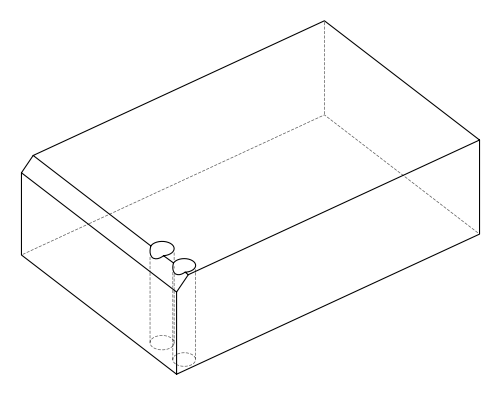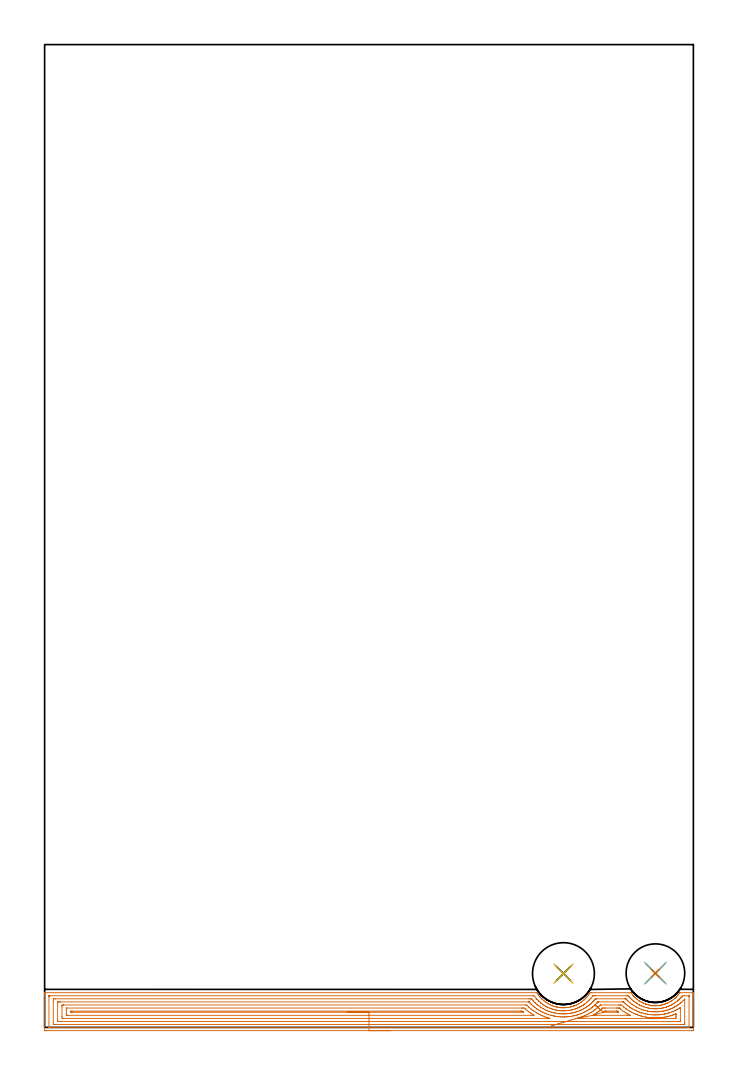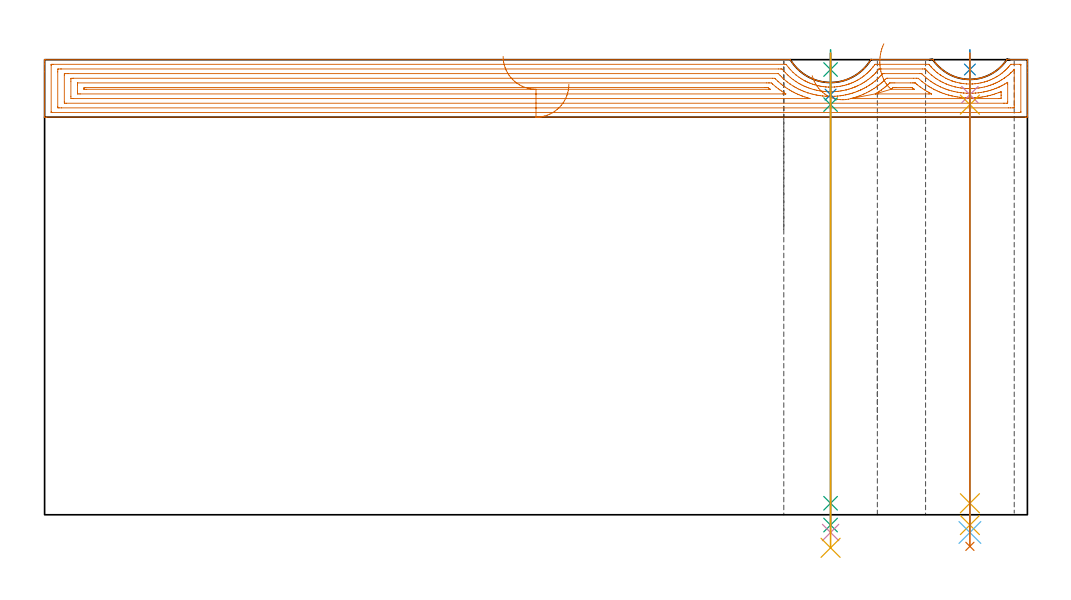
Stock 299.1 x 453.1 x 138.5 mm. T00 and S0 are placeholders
(PLAN: 11 operations, 9 tool changes, 20.3 min)
(1 AREA_MILL | FG_CHAMFER_SURFACE | UGT0205_001 | 16.44 min | 45805 mm3)
(2 SPOT_DRILL | STEP1HOLE | NXT0321_9005460120000 | 0.05 min | 182 mm3)
(3 SPOT_DRILL_1 | STEP1HOLE_1 | NXT0321_9005460120000 | 0.05 min | 177 mm3)
(4 DRILL_BLIND_HOLE_INTO_CENTER | STEP1HOLE | UGT0301_191 | 0.05 min | 285 mm3)
(5 GUN_DRILL_THROUGH_HOLE | STEP1HOLE | UGT0307_003 | 0.63 min | 4911 mm3)
(6 SPADE_DRILL_TO_ENLARGE_THROUGH_HOLE | STEP1HOLE | UGT0306_008 | 0.59 min | 27862 mm3)
(7 DRILL_TO_ENLARGE_THROUGH_HOLE | STEP1HOLE | UGT0301_389 | 0.6 min | 45742 mm3)
(8 DRILL_BLIND_HOLE_INTO_CENTER_1 | STEP1HOLE_1 | UGT0301_191 | 0.05 min | 284 mm3)
(9 GUN_DRILL_THROUGH_HOLE_1 | STEP1HOLE_1 | UGT0307_003 | 0.64 min | 4920 mm3)
(10 SPADE_DRILL_TO_ENLARGE_THROUGH_HOLE_1 | STEP1HOLE_1 | UGT0306_008 | 0.59 min | 27860 mm3)
(11 DRILL_TO_ENLARGE_THROUGH_HOLE_1 | STEP1HOLE_1 | UGT0301_392 | 0.6 min | 54693 mm3)
(TOOL UGT0205_001 | Chamfer Mill 20 x 3 x 45 deg. | D20 FL50 Z2)
(TOOL NXT0321_9005460120000 | NC Spot Drill, 142deg, 12mm, Carbide, Uncoated | D12 PA142 FL30 Z2)
(TOOL UGT0301_191 | Twist Drill 7.1 mm | D7.1 PA118 FL66 Z2)
(TOOL UGT0307_003 | Gun Drill 7 mm | D7 PA130 FL24 Z1)
(TOOL UGT0306_008 | Spade Drill 17.5mm | D17.5 PA132 FL10 Z2)
(TOOL UGT0301_389 | Twist Drill 27 mm | D27 PA118 FL165 Z2)
(TOOL UGT0301_392 | Twist Drill 28.5 mm | D28.5 PA118 FL165 Z2)
(OP 1 AREA_MILL)
G17 G21 G94 G90
T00 M6
G54
G17 G0 G90 X159.55 Y-1.5 S1061 M3
G43 Z148.5 H0
Z131.
G94 G1 X159.512 Z130.129 F250.
X159.398 Z129.264
X159.209 Z128.412
X158.947 Z127.58
X158.613 Z126.774
X158.21 Z126.
X157.742 Z125.264
X157.21 Z124.572
X156.621 Z123.929
X155.978 Z123.34
X155.286 Z122.809
X154.55 Z122.34
X153.776 Z121.937
X152.97 Z121.603
X152.138 Z121.341
X151.286 Z121.152
X150.422 Z121.038
X149.55 Z121.
X0.633
X0.148 Y-1.495 Z121.003
X0.01 Y-1.492 Z121.006
X0. Y-1.35 Z121.147
Y12.337 Z134.833
Y14.715 Z137.21
Y15.444 Z137.943
Y15.663 Z138.162
X0.003 Y15.834 Z138.326
X0.01 Y15.997 Z138.489
X0.186 Y16. Z138.5
X226.915
X226.955 Y15.994 Z138.492
X226.993 Y15.95 Z138.448
X227.512 Y15.169 Z137.667
X227.623 Y15.003 Z137.499
X227.761 Y14.806 Z137.304
X228.108 Y14.371 Z136.869
X228.185 Y14.276 Z136.772
X228.29 Y14.142 Z136.641
X228.317 Y14.108 Z136.608
X228.406 Y14.003 Z136.503
X228.483 Y13.913 Z136.411
X228.552 Y13.837 Z136.333
X228.655 Y13.72 Z136.218
X229.14 Y13.215 Z135.714
X229.301 Y13.061 Z135.559
X229.408 Y12.959 Z135.454
X229.516 Y12.853 Z135.352
X229.549 Y12.821 Z135.321
X230.12 Y12.322 Z134.822
X230.28 Y12.191 Z134.69
X230.443 Y12.063 Z134.561
X230.879 Y11.742 Z134.238
X231.321 Y11.43 Z133.928
X231.701 Y11.202 Z133.699
X231.835 Y11.123 Z133.618
X232.153 Y10.931 Z133.428
X232.231 Y10.884 Z133.381
X232.87 Y10.536 Z133.036
X232.996 Y10.474 Z132.972
X233.124 Y10.415 Z132.912
X234.018 Y10.033 Z132.532
X234.134 Y9.99 Z132.489
X234.464 Y9.866 Z132.363
X234.912 Y9.715 Z132.213
X235.071 Y9.665 Z132.163
X235.139 Y9.644 Z132.142
X235.472 Y9.55 Z132.05
X235.753 Y9.481 Z131.98
X235.806 Y9.468 Z131.966
X236.307 Y9.365 Z131.861
X236.637 Y9.295 Z131.793
X236.7 Y9.282 Z131.78
X237.594 Y9.15 Z131.645
X237.648 Y9.145 Z131.639
X238.04 Y9.104 Z131.599
X238.256 Y9.093 Z131.584
X238.434 Y9.081 Z131.576
X238.487 Y9.079 Z131.572
X238.543 Y9.078 Z131.569
X238.832 Y9.073 Z131.563
X238.909 Y9.072 Z131.559
X239.195 Y9.067 Z131.554
X239.381 Y9.063 Z131.556
X239.427 Y9.065 Z131.557
X239.606 Y9.072 Z131.567
X240.275 Y9.1 Z131.595
X240.461 Y9.116 Z131.61
X240.722 Y9.138 Z131.633
X241.169 Y9.198 Z131.692
X242.063 Y9.351 Z131.848
X242.511 Y9.446 Z131.944
X242.809 Y9.522 Z132.019
X242.957 Y9.559 Z132.056
X243.26 Y9.644 Z132.142
X243.325 Y9.665 Z132.164
X243.462 Y9.711 Z132.206
X243.733 Y9.798 Z132.297
X243.851 Y9.837 Z132.335
X243.909 Y9.858 Z132.356
X244.299 Y10. Z132.499
X244.46 Y10.065 Z132.565
X244.744 Y10.182 Z132.679
X245.06 Y10.324 Z132.823
X245.251 Y10.412 Z132.908
X245.53 Y10.537 Z133.035
X245.638 Y10.591 Z133.091
X245.667 Y10.607 Z133.106
X246.087 Y10.834 Z133.332
X246.532 Y11.09 Z133.586
X246.592 Y11.128 Z133.624
X247.075 Y11.431 Z133.927
X247.426 Y11.67 Z134.168
X247.795 Y11.944 Z134.444
X247.857 Y11.99 Z134.49
X248.281 Y12.323 Z134.821
X248.381 Y12.409 Z134.907
X248.505 Y12.52 Z135.015
X248.661 Y12.657 Z135.155
X248.771 Y12.754 Z135.252
X249.275 Y13.226 Z135.724
X249.436 Y13.398 Z135.892
X249.576 Y13.545 Z136.042
X249.682 Y13.658 Z136.155
X250.107 Y14.134 Z136.633
X250.775 Y15.002 Z137.499
X251.001 Y15.317 Z137.815
X251.395 Y15.931 Z138.43
X251.437 Y15.993 Z138.493
X251.959 Y16. Z138.5
X270.331
X270.369 Y15.994 Z138.491
X270.393 Y15.972 Z138.469
X270.472 Y15.86 Z138.36
X270.556 Y15.74 Z138.238
X270.666 Y15.587 Z138.086
X271.118 Y15.001 Z137.501
X271.26 Y14.829 Z137.328
X271.335 Y14.738 Z137.237
X271.386 Y14.679 Z137.179
X271.56 Y14.479 Z136.978
X271.635 Y14.399 Z136.897
X271.751 Y14.276 Z136.772
X271.907 Y14.109 Z136.607
X272.029 Y13.986 Z136.485
X272.177 Y13.839 Z136.338
X272.454 Y13.576 Z136.075
X272.862 Y13.217 Z135.712
X272.977 Y13.121 Z135.617
X273.102 Y13.016 Z135.514
X273.347 Y12.821 Z135.321
X274.037 Y12.323 Z134.821
X274.241 Y12.186 Z134.683
X274.319 Y12.138 Z134.636
X274.413 Y12.08 Z134.576
X274.686 Y11.912 Z134.411
X275.135 Y11.653 Z134.152
X275.56 Y11.43 Z133.928
X275.66 Y11.383 Z133.88
X275.894 Y11.272 Z133.771
X276.029 Y11.209 Z133.707
X276.474 Y11.019 Z133.515
X276.555 Y10.988 Z133.483
X276.75 Y10.909 Z133.409
X276.82 Y10.882 Z133.381
X276.923 Y10.843 Z133.34
X277.002 Y10.817 Z133.311
X277.284 Y10.717 Z133.215
X277.368 Y10.688 Z133.186
X277.842 Y10.537 Z133.035
X278.275 Y10.422 Z132.921
X278.71 Y10.32 Z132.817
X279.157 Y10.23 Z132.726
X279.604 Y10.156 Z132.65
X279.685 Y10.145 Z132.639
X280.051 Y10.095 Z132.591
X280.407 Y10.059 Z132.557
X280.498 Y10.051 Z132.548
X280.965 Y10.023 Z132.516
X281.392 Y10.008 Z132.504
X281.444
X281.446 Z132.505
X281.474 Y10.01 Z132.501
X281.798 Z132.499
X281.839 Z132.501
X282.005 Y10.015 Z132.51
X282.286 Y10.026 Z132.518
X282.368 Y10.032 Z132.523
X282.733 Y10.054 Z132.55
X283.18 Y10.097 Z132.597
X283.204 Y10.101 Z132.6
X283.627 Y10.158 Z132.657
X284.074 Y10.234 Z132.733
X284.521 Y10.327 Z132.825
X284.791 Y10.391 Z132.889
X284.967 Y10.434 Z132.93
X285.051 Y10.457 Z132.952
X285.148 Y10.481 Z132.98
X285.356 Y10.537 Z133.035
X285.377 Y10.543 Z133.042
X285.499 Y10.584 Z133.078
X285.722 Y10.653 Z133.151
X285.861 Y10.698 Z133.195
X285.946 Y10.728 Z133.225
X286.31 Y10.855 Z133.354
X286.393 Y10.888 Z133.386
X286.755 Y11.028 Z133.528
X287.201 Y11.224 Z133.721
X287.287 Y11.265 Z133.761
X287.615 Y11.416 Z133.916
X287.649 Y11.432 Z133.932
X288.281 Y11.788 Z134.284
X288.423 Y11.867 Z134.365
X288.543 Y11.934 Z134.431
X288.629 Y11.988 Z134.485
X288.923 Y12.173 Z134.67
X289.076 Y12.27 Z134.765
X289.162 Y12.324 Z134.82
X289.437 Y12.512 Z135.011
X289.887 Y12.853 Z135.352
X290.341 Y13.216 Z135.714
X290.54 Y13.398 Z135.894
X290.687 Y13.53 Z136.028
X290.787 Y13.621 Z136.119
X290.865 Y13.695 Z136.192
X291.012 Y13.837 Z136.332
X291.172 Y13.988 Z136.485
X291.224 Y14.037 Z136.535
X291.295 Y14.109 Z136.607
X291.312 Y14.128 Z136.626
X291.446 Y14.276 Z136.772
X291.697 Y14.551 Z137.048
X292.086 Y15.001 Z137.501
X292.118 Y15.041 Z137.541
X292.751 Y15.895 Z138.393
X292.831 Y15.994 Z138.492
X293.101 Y16. Z138.5
X298.915
X299.09 Y15.997 Z138.489
X299.097 Y15.834 Z138.326
X299.1 Y15.663 Z138.162
Y15.444 Z137.943
Y14.715 Z137.21
Y13.473 Z135.97
Y12.08 Z134.576
Y-0.836 Z121.661
X299.097 Y-1.093 Z121.404
X299.09 Y-1.492 Z121.005
X298.878 Y-1.496 Z121.002
X298.467 Y-1.5 Z121.
X149.55
Y-0.086 Z122.414
X2.422 Y-0.085 Z122.415
X2.288 Y-0.084 Z122.416
X2.056 Y-0.079 Z122.421
X2.009 Y-0.076 Z122.424
X2.005 Y-0.043 Z122.457
X2.003 Y-0.007 Z122.493
X2. Y0.198 Z122.698
Y14.25 Z136.75
X2.002 Y14.389 Z136.889
X2.006 Y14.499 Z136.999
X2.01 Y14.57 Z137.07
X2.022 Y14.579 Z137.079
X2.041 Y14.58 Z137.08
X2.422 Y14.585 Z137.085
X2.553 Y14.586 Z137.086
X225.127 Y14.585 Z137.085
X225.26 Y14.584 Z137.084
X225.634 Y14.579 Z137.079
X226.544 Y13.467 Z135.967
X226.915 Y13.022 Z135.522
X226.975 Y12.959 Z135.459
X227.81 Y12.106 Z134.606
X227.823 Y12.093 Z134.593
X227.837 Y12.08 Z134.58
X228.704 Y11.319 Z133.819
X228.746 Y11.285 Z133.785
X228.854 Y11.202 Z133.702
X229.599 Y10.656 Z133.156
X230.086 Y10.324 Z132.824
X230.493 Y10.077 Z132.577
X231.13 Y9.698 Z132.198
X231.387 Y9.558 Z132.058
X231.432 Y9.534 Z132.034
X231.603 Y9.446 Z131.946
X232.057 Y9.226 Z131.726
X232.282 Y9.126 Z131.626
X232.86 Y8.878 Z131.378
X233.176 Y8.755 Z131.255
X233.676 Y8.567 Z131.067
X234.071 Y8.436 Z130.936
X234.268 Y8.374 Z130.874
X234.965 Y8.184 Z130.684
X235.475 Y8.067 Z130.567
X235.859 Y7.987 Z130.487
X236.195 Y7.92 Z130.42
X236.586 Y7.854 Z130.354
X236.677 Y7.84 Z130.34
X236.754 Y7.829 Z130.329
X237.163 Y7.774 Z130.274
X237.621 Y7.716 Z130.216
X237.648 Y7.713 Z130.213
X237.924 Y7.689 Z130.189
X238.543 Y7.66 Z130.16
X238.573 Y7.659 Z130.159
X239.437 Y7.649 Z130.149
X239.478
X240.331 Y7.683 Z130.183
X240.454 Y7.689 Z130.189
X241.155 Y7.758 Z130.258
X241.226 Y7.767 Z130.267
X241.93 Y7.876 Z130.376
X242.12 Y7.908 Z130.408
X242.685 Y8.012 Z130.512
X243.015 Y8.083 Z130.583
X243.411 Y8.178 Z130.678
X243.909 Y8.311 Z130.811
X244.11 Y8.371 Z130.871
X244.732 Y8.567 Z131.067
X244.793 Y8.589 Z131.089
X244.803 Y8.593 Z131.093
X245.426 Y8.834 Z131.334
X245.698 Y8.945 Z131.445
X246.051 Y9.099 Z131.599
X246.592 Y9.34 Z131.84
X246.664 Y9.375 Z131.875
X246.805 Y9.446 Z131.946
X247.244 Y9.684 Z132.184
X247.487 Y9.82 Z132.32
X247.808 Y10.008 Z132.508
X248.327 Y10.324 Z132.824
X248.368 Y10.35 Z132.85
X248.381 Y10.358 Z132.858
X248.882 Y10.71 Z133.21
X249.275 Y10.996 Z133.496
X249.393 Y11.086 Z133.586
X249.54 Y11.202 Z133.702
X249.883 Y11.483 Z133.983
X250.17 Y11.729 Z134.229
X250.356 Y11.897 Z134.397
X250.554 Y12.08 Z134.58
X250.812 Y12.328 Z134.828
X251.064 Y12.578 Z135.078
X251.251 Y12.776 Z135.276
X251.417 Y12.959 Z135.459
X251.668 Y13.244 Z135.744
X251.959 Y13.585 Z136.085
X252.071 Y13.727 Z136.227
X252.156 Y13.837 Z136.337
X252.574 Y14.384 Z136.884
X252.683 Y14.524 Z137.024
X252.719 Y14.569 Z137.069
X252.76 Y14.579 Z137.079
X252.853 Y14.582 Z137.082
X252.986 Y14.584 Z137.084
X253.747 Y14.586 Z137.086
X253.879
X268.19 Y14.585 Z137.085
X268.952 Y14.58 Z137.08
X269.091 Y14.579 Z137.079
X269.264 Y14.437 Z136.937
X269.406 Y14.27 Z136.77
X269.773 Y13.837 Z136.337
X269.847 Y13.753 Z136.253
X270.239 Y13.34 Z135.84
X270.618 Y12.959 Z135.459
X270.741 Y12.84 Z135.34
X271.148 Y12.477 Z134.977
X271.603 Y12.08 Z134.58
X271.635 Y12.054 Z134.554
X271.777 Y11.941 Z134.441
X272.53 Y11.391 Z133.891
X272.601 Y11.342 Z133.842
X272.814 Y11.202 Z133.702
X273.424 Y10.823 Z133.323
X274.311 Y10.324 Z132.824
X274.328 Y10.315 Z132.815
X274.919 Y10.04 Z132.54
X275.213 Y9.912 Z132.412
X275.936 Y9.614 Z132.114
X276.107 Y9.55 Z132.05
X276.152 Y9.534 Z132.034
X276.411 Y9.446 Z131.946
X277.002 Y9.26 Z131.76
X277.268 Y9.184 Z131.684
X277.896 Y9.027 Z131.527
X278.444 Y8.908 Z131.408
X278.791 Y8.841 Z131.341
X278.919 Y8.819 Z131.319
X279.609 Y8.716 Z131.216
X279.685 Y8.707 Z131.207
X280.515 Y8.63 Z131.13
X280.579 Y8.627 Z131.127
X281.448 Y8.593 Z131.093
X281.474 Y8.592 Z131.092
X281.908 Y8.599 Z131.099
X282.326 Y8.609 Z131.109
X282.368 Y8.611 Z131.111
X283.157 Y8.671 Z131.171
X283.263 Y8.682 Z131.182
X283.952 Y8.769 Z131.269
X284.157 Y8.8 Z131.3
X284.713 Y8.9 Z131.4
X285.051 Y8.969 Z131.469
X285.443 Y9.061 Z131.561
X285.946 Y9.189 Z131.689
X286.15 Y9.245 Z131.745
X286.794 Y9.446 Z131.946
X286.833 Y9.459 Z131.959
X286.84 Y9.462 Z131.962
X287.474 Y9.702 Z132.202
X287.735 Y9.803 Z132.303
X288.102 Y9.963 Z132.463
X288.629 Y10.198 Z132.698
X288.715 Y10.239 Z132.739
X288.881 Y10.324 Z132.824
X289.292 Y10.551 Z133.051
X289.523 Y10.681 Z133.181
X289.856 Y10.875 Z133.375
X290.418 Y11.219 Z133.719
X290.928 Y11.579 Z134.079
X291.312 Y11.863 Z134.363
X291.436 Y11.959 Z134.459
X291.586 Y12.08 Z134.58
X291.922 Y12.36 Z134.86
X292.207 Y12.611 Z135.111
X292.389 Y12.779 Z135.279
X292.579 Y12.959 Z135.459
X292.84 Y13.215 Z135.715
X293.101 Y13.484 Z135.984
X293.271 Y13.67 Z136.17
X293.418 Y13.837 Z136.337
X293.68 Y14.146 Z136.646
X293.995 Y14.524 Z137.024
X294.038 Y14.57 Z137.07
X294.064 Y14.579 Z137.079
X294.132 Y14.581 Z137.081
X294.89 Y14.585 Z137.085
X295.022 Y14.586 Z137.086
X296.812 Y14.584 Z137.084
X297.043 Y14.579 Z137.079
X297.091 Y14.576 Z137.076
X297.095 Y14.543 Z137.043
X297.097 Y14.507 Z137.007
X297.1 Y14.302 Z136.802
Y0.25 Z122.75
X297.098 Y0.111 Z122.611
X297.094 Y0.001 Z122.501
X297.09 Y-0.068 Z122.432
X297.058 Y-0.079 Z122.421
X296.679 Y-0.084 Z122.416
X296.546 Y-0.085 Z122.415
X149.55 Y-0.086 Z122.414
Y1.329 Z123.829
X5.105
X4.424 Y1.332 Z123.832
X4.21 Y1.336 Z123.836
X4.01 Y1.342 Z123.842
X4.005 Y1.541 Z124.041
X4.001 Y1.747 Z124.247
X4. Y12.286 Z134.786
X4.005 Y12.959 Z135.459
X4.007 Y13.158 Z135.658
X4.21 Y13.164 Z135.664
X4.889 Y13.17 Z135.67
X5.105 Y13.171 Z135.671
X223.338
X224.017 Y13.17 Z135.67
X224.232 Y13.168 Z135.668
X224.443 Y13.165 Z135.665
X224.63 Y12.959 Z135.459
X225.127 Y12.388 Z134.888
X225.409 Y12.08 Z134.58
X226.021 Y11.455 Z133.955
X226.281 Y11.202 Z133.702
X226.915 Y10.642 Z133.142
X227.288 Y10.324 Z132.824
X227.81 Y9.932 Z132.432
X228.49 Y9.446 Z131.946
X228.704 Y9.301 Z131.801
X229.111 Y9.046 Z131.546
X229.599 Y8.762 Z131.262
X229.941 Y8.567 Z131.067
X230.493 Y8.273 Z130.773
X231.089 Y7.983 Z130.483
X231.387 Y7.853 Z130.353
X231.777 Y7.689 Z130.189
X232.282 Y7.49 Z129.99
X232.612 Y7.365 Z129.865
X233.176 Y7.173 Z129.673
X233.934 Y6.946 Z129.446
X234.071 Y6.908 Z129.408
X234.448 Y6.811 Z129.311
X234.965 Y6.697 Z129.197
X235.113 Y6.665 Z129.165
X235.859 Y6.525 Z129.025
X236.208 Y6.469 Z128.969
X236.754 Y6.389 Z128.889
X237.24 Y6.333 Z128.833
X237.648 Y6.295 Z128.795
X238.205 Y6.265 Z128.765
X238.543 Y6.251 Z128.751
X239.123 Y6.241 Z128.741
X239.437 Y6.239 Z128.739
X240. Y6.258 Z128.758
X240.331 Y6.274 Z128.774
X240.845 Y6.306 Z128.806
X241.226 Y6.342 Z128.842
X241.655 Y6.39 Z128.89
X242.12 Y6.459 Z128.959
X242.429 Y6.508 Z129.008
X243.015 Y6.61 Z129.11
X243.186 Y6.643 Z129.143
X243.909 Y6.797 Z129.297
X243.92 Y6.8 Z129.3
X243.966 Y6.811 Z129.311
X244.621 Y6.99 Z129.49
X244.803 Y7.043 Z129.543
X245.3 Y7.202 Z129.702
X245.698 Y7.335 Z129.835
X245.96 Y7.432 Z129.932
X246.592 Y7.67 Z130.17
X246.606 Y7.675 Z130.175
X246.64 Y7.689 Z130.189
X247.223 Y7.948 Z130.448
X247.487 Y8.068 Z130.568
X247.729 Y8.182 Z130.682
X248.259 Y8.448 Z130.948
X248.48 Y8.567 Z131.067
X248.979 Y8.858 Z131.358
X249.275 Y9.035 Z131.535
X249.531 Y9.195 Z131.695
X249.919 Y9.446 Z131.946
X250.068 Y9.546 Z132.046
X250.17 Y9.617 Z132.117
X250.58 Y9.921 Z132.421
X251.064 Y10.282 Z132.782
X251.088 Y10.301 Z132.801
X251.116 Y10.324 Z132.824
X251.567 Y10.708 Z133.208
X251.959 Y11.048 Z133.548
X252.04 Y11.122 Z133.622
X252.125 Y11.202 Z133.702
X252.491 Y11.558 Z134.058
X252.853 Y11.923 Z134.423
X252.93 Y12.005 Z134.505
X252.998 Y12.08 Z134.58
X253.346 Y12.475 Z134.975
X253.747 Y12.946 Z135.446
X253.753 Y12.953 Z135.453
X253.904 Y13.138 Z135.638
X253.919 Y13.154 Z135.654
X253.95 Y13.165 Z135.665
X254.064 Y13.168 Z135.668
X254.208 Y13.17 Z135.67
X254.425 Y13.171 Z135.671
X254.642
X267.163
X267.844 Y13.169 Z135.669
X267.949 Y13.166 Z135.666
X267.998 Y13.163 Z135.663
X268.058 Y13.103 Z135.603
X268.194 Y12.959 Z135.459
X268.561 Y12.571 Z135.071
X268.952 Y12.171 Z134.671
X269.049 Y12.08 Z134.58
X269.847 Y11.369 Z133.869
X270.045 Y11.202 Z133.702
X270.741 Y10.674 Z133.174
X271.221 Y10.324 Z132.824
X271.635 Y10.052 Z132.552
X272.37 Y9.602 Z132.102
X272.53 Y9.513 Z132.013
X272.654 Y9.446 Z131.946
X273.153 Y9.179 Z131.679
X273.424 Y9.048 Z131.548
X274.196 Y8.688 Z131.188
X274.319 Y8.637 Z131.137
X274.493 Y8.567 Z131.067
X275.213 Y8.292 Z130.792
X275.648 Y8.14 Z130.64
X276.107 Y7.994 Z130.494
X276.925 Y7.765 Z130.265
X277.002 Y7.745 Z130.245
X277.226 Y7.689 Z130.189
X277.896 Y7.547 Z130.047
X278.077 Y7.512 Z130.012
X278.791 Y7.396 Z129.896
X279.142 Y7.344 Z129.844
X279.685 Y7.284 Z129.784
X280.139 Y7.243 Z129.743
X280.579 Y7.215 Z129.715
X281.083 Y7.195 Z129.695
X281.474 Y7.184 Z129.684
X281.986 Y7.186 Z129.686
X282.368 Y7.2 Z129.7
X282.837 Y7.229 Z129.729
X283.263 Y7.26 Z129.76
X283.661 Y7.298 Z129.798
X284.157 Y7.359 Z129.859
X284.453 Y7.398 Z129.898
X285.051 Y7.5 Z130.
X285.213 Y7.53 Z130.03
X285.979 Y7.689 Z130.189
X286.658 Y7.868 Z130.368
X286.84 Y7.918 Z130.418
X287.341 Y8.075 Z130.575
X287.735 Y8.204 Z130.704
X288.006 Y8.301 Z130.801
X288.629 Y8.53 Z131.03
X288.656 Y8.54 Z131.04
X288.723 Y8.567 Z131.067
X289.274 Y8.812 Z131.312
X289.523 Y8.926 Z131.426
X289.881 Y9.095 Z131.595
X290.418 Y9.376 Z131.876
X290.463 Y9.401 Z131.901
X290.543 Y9.446 Z131.946
X291.026 Y9.726 Z132.226
X291.312 Y9.898 Z132.398
X291.979 Y10.324 Z132.824
X292.114 Y10.415 Z132.915
X292.207 Y10.48 Z132.98
X292.625 Y10.791 Z133.291
X293.101 Y11.153 Z133.653
X293.128 Y11.175 Z133.675
X293.16 Y11.202 Z133.702
X293.604 Y11.586 Z134.086
X293.995 Y11.933 Z134.433
X294.072 Y12.005 Z134.505
X294.15 Y12.08 Z134.58
X294.518 Y12.445 Z134.945
X295.011 Y12.959 Z135.459
X295.052 Y12.997 Z135.497
X295.091 Y13.018 Z135.518
X295.094 Y12.959 Z135.459
X295.098 Y12.838 Z135.338
X295.1 Y12.753 Z135.253
X295.099 Y2.214 Z124.714
X295.093 Y1.541 Z124.041
X295.09 Y1.342 Z123.842
X294.89 Y1.336 Z123.836
X294.676 Y1.332 Z123.832
X293.995 Y1.329 Z123.829
X293.318
X149.55
Y2.743 Z125.243
X6.564
X6.152 Y2.747 Z125.247
X6.077 Y2.75 Z125.25
X6.01 Y2.756 Z125.256
X6.007 Y2.859 Z125.359
X6. Y3.297 Z125.797
Y11.201 Z133.701
X6.007 Y11.641 Z134.141
X6.01 Y11.744 Z134.244
X6.14 Y11.75 Z134.25
X6.332 Y11.754 Z134.254
X6.893 Y11.757 Z134.257
X7.223
X223.197
X223.267 Y11.756 Z134.256
X223.301 Y11.753 Z134.253
X223.314 Y11.751 Z134.251
X223.338 Y11.733 Z134.233
X223.837 Y11.202 Z133.702
X224.232 Y10.797 Z133.297
X224.714 Y10.324 Z132.824
X225.127 Y9.957 Z132.457
X225.72 Y9.446 Z131.946
X226.021 Y9.213 Z131.713
X226.894 Y8.567 Z131.067
X226.915 Y8.552 Z131.052
X226.973 Y8.511 Z131.011
X227.81 Y7.98 Z130.48
X228.298 Y7.689 Z130.189
X228.704 Y7.457 Z129.957
X229.238 Y7.165 Z129.665
X229.599 Y6.989 Z129.489
X229.976 Y6.811 Z129.311
X230.493 Y6.586 Z129.086
X230.895 Y6.416 Z128.916
X231.387 Y6.225 Z128.725
X232.191 Y5.933 Z128.433
X232.282 Y5.901 Z128.401
X232.33 Y5.885 Z128.385
X233.176 Y5.642 Z128.142
X233.584 Y5.533 Z128.033
X234.071 Y5.418 Z127.918
X234.744 Y5.271 Z127.771
X234.965 Y5.228 Z127.728
X235.367 Y5.154 Z127.654
X235.84 Y5.074 Z127.574
X235.859 Y5.071 Z127.571
X235.969 Y5.054 Z127.554
X236.754 Y4.953 Z127.453
X236.87 Y4.94 Z127.44
X237.648 Y4.877 Z127.377
X237.842 Y4.864 Z127.364
X238.543 Y4.837 Z127.337
X238.771 Y4.83 Z127.33
X239.437 Y4.825 Z127.325
X239.666 Y4.83 Z127.33
X240.331 Y4.854 Z127.354
X240.525 Y4.864 Z127.364
X241.226 Y4.913 Z127.413
X241.358 Y4.925 Z127.425
X242.12 Y5.009 Z127.509
X242.161 Y5.014 Z127.514
X242.434 Y5.054 Z127.554
X242.933 Y5.134 Z127.634
X243.015 Y5.149 Z127.649
X243.686 Y5.274 Z127.774
X243.909 Y5.321 Z127.821
X244.416 Y5.435 Z127.935
X244.803 Y5.529 Z128.029
X245.128 Y5.614 Z128.114
X245.698 Y5.774 Z128.274
X245.821 Y5.811 Z128.311
X246.203 Y5.933 Z128.433
X246.492 Y6.031 Z128.531
X246.592 Y6.067 Z128.567
X247.139 Y6.274 Z128.774
X247.487 Y6.411 Z128.911
X247.773 Y6.53 Z129.03
X248.381 Y6.79 Z129.29
X248.396 Y6.796 Z129.296
X248.428 Y6.811 Z129.311
X248.996 Y7.085 Z129.585
X249.275 Y7.227 Z129.727
X249.58 Y7.39 Z129.89
X250.129 Y7.689 Z130.189
X250.155 Y7.704 Z130.204
X250.17 Y7.713 Z130.213
X250.704 Y8.043 Z130.543
X251.064 Y8.269 Z130.769
X251.246 Y8.389 Z130.889
X251.51 Y8.567 Z131.067
X251.77 Y8.752 Z131.252
X251.959 Y8.889 Z131.389
X252.277 Y9.133 Z131.633
X252.682 Y9.446 Z131.946
X252.776 Y9.521 Z132.021
X252.853 Y9.586 Z132.086
X253.251 Y9.933 Z132.433
X253.694 Y10.324 Z132.824
X253.722 Y10.349 Z132.849
X253.747 Y10.373 Z132.873
X254.169 Y10.788 Z133.288
X254.577 Y11.202 Z133.702
X254.609 Y11.235 Z133.735
X254.642 Y11.27 Z133.77
X255.032 Y11.697 Z134.197
X255.066 Y11.732 Z134.232
X255.084 Y11.748 Z134.248
X255.113 Y11.75 Z134.25
X255.254 Y11.754 Z134.254
X255.536 Y11.756 Z134.256
X266.269
X266.601 Y11.755 Z134.255
X266.879 Y11.75 Z134.25
X266.913 Y11.745 Z134.245
X266.971 Y11.692 Z134.192
X267.058 Y11.61 Z134.11
X267.163 Y11.508 Z134.008
X267.486 Y11.202 Z133.702
X268.058 Y10.688 Z133.188
X268.477 Y10.324 Z132.824
X268.952 Y9.957 Z132.457
X269.635 Y9.446 Z131.946
X269.847 Y9.296 Z131.796
X270.324 Y8.977 Z131.477
X270.741 Y8.726 Z131.226
X271.012 Y8.567 Z131.067
X271.635 Y8.22 Z130.72
X271.892 Y8.081 Z130.581
X272.384 Y7.832 Z130.332
X272.53 Y7.765 Z130.265
X272.698 Y7.689 Z130.189
X273.424 Y7.377 Z129.877
X273.964 Y7.159 Z129.659
X274.319 Y7.027 Z129.527
X274.94 Y6.811 Z129.311
X275.213 Y6.723 Z129.223
X275.343 Y6.683 Z129.183
X276.107 Y6.478 Z128.978
X276.567 Y6.36 Z128.86
X277.002 Y6.264 Z128.764
X277.704 Y6.121 Z128.621
X277.896 Y6.088 Z128.588
X278.776 Y5.947 Z128.447
X278.791 Y5.945 Z128.445
X278.896 Y5.933 Z128.433
X279.685 Y5.854 Z128.354
X279.773 Y5.846 Z128.346
X280.579 Y5.796 Z128.296
X280.725 Y5.789 Z128.289
X281.474 Y5.77 Z128.27
X281.641 Y5.769 Z128.269
X282.368 Y5.783 Z128.283
X282.515 Y5.788 Z128.288
X283.263 Y5.834 Z128.334
X283.356 Y5.841 Z128.341
X284.157 Y5.917 Z128.417
X284.172 Y5.918 Z128.418
X284.292 Y5.933 Z128.433
X284.956 Y6.026 Z128.526
X285.051 Y6.042 Z128.542
X285.713 Y6.161 Z128.661
X285.946 Y6.209 Z128.709
X286.447 Y6.318 Z128.818
X286.84 Y6.412 Z128.912
X287.163 Y6.494 Z128.994
X287.735 Y6.65 Z129.15
X287.861 Y6.687 Z129.187
X288.26 Y6.811 Z129.311
X288.536 Y6.903 Z129.403
X288.629 Y6.935 Z129.435
X289.186 Y7.142 Z129.642
X289.523 Y7.272 Z129.772
X289.825 Y7.393 Z129.893
X290.418 Y7.646 Z130.146
X290.448 Y7.659 Z130.159
X290.513 Y7.689 Z130.189
X291.049 Y7.947 Z130.447
X291.312 Y8.084 Z130.584
X291.629 Y8.256 Z130.756
X292.195 Y8.567 Z131.067
X292.207 Y8.574 Z131.074
X292.753 Y8.909 Z131.409
X293.013 Y9.066 Z131.566
X293.061 Y9.094 Z131.594
X293.09 Y9.103 Z131.603
X293.093 Y9.005 Z131.505
X293.1 Y8.568 Z131.068
Y3.299 Z125.799
X293.093 Y2.859 Z125.359
X293.09 Y2.756 Z125.256
X292.96 Y2.75 Z125.25
X292.768 Y2.746 Z125.246
X292.207 Y2.743 Z125.243
X291.877
X149.55
Y4.157 Z126.657
X8.682 Y4.158 Z126.658
X8.01 Y4.176 Z126.676
X8.001 Y4.845 Z127.345
Y9.446 Z131.946
X8.004 Y10.112 Z132.612
X8.01 Y10.324 Z132.824
X8.663 Y10.342 Z132.842
X8.682 Y10.343 Z132.843
X221.549 Y10.342 Z132.842
X222.241 Y10.324 Z132.824
X222.443 Y10.129 Z132.629
X223.146 Y9.446 Z131.946
X223.338 Y9.271 Z131.771
X224.145 Y8.567 Z131.067
X224.232 Y8.494 Z130.994
X224.594 Y8.212 Z130.712
X225.127 Y7.826 Z130.326
X225.322 Y7.689 Z130.189
X226.021 Y7.22 Z129.72
X226.666 Y6.811 Z129.311
X226.915 Y6.66 Z129.16
X227.296 Y6.437 Z128.937
X227.81 Y6.161 Z128.661
X228.249 Y5.933 Z128.433
X228.704 Y5.713 Z128.213
X229.128 Y5.516 Z128.016
X229.599 Y5.318 Z127.818
X230.238 Y5.054 Z127.554
X230.493 Y4.956 Z127.456
X230.654 Y4.896 Z127.396
X231.387 Y4.643 Z127.143
X232.002 Y4.451 Z126.951
X232.282 Y4.37 Z126.87
X232.958 Y4.176 Z126.676
X232.301 Y4.158 Z126.658
X232.282 Y4.157 Z126.657
X149.55
Y5.571 Z128.071
X10.839 Y5.572 Z128.072
X10.471 Y5.574 Z128.074
X10.103 Y5.578 Z128.078
X10.01 Y5.58 Z128.08
X10.006 Y5.655 Z128.155
X10.002 Y5.778 Z128.278
X10.001 Y5.933 Z128.433
X10. Y6.395 Z128.895
Y8.152 Z130.652
X10.001 Y8.567 Z131.067
X10.003 Y8.799 Z131.299
X10.008 Y8.913 Z131.413
X10.01 Y8.922 Z131.422
X10.019 Y8.925 Z131.425
X10.05 Y8.927 Z131.427
X10.103 Y8.929 Z131.429
X219.76
X220.288 Y8.928 Z131.428
X220.655 Y8.926 Z131.426
X221.188 Y8.922 Z131.422
X221.549 Y8.583 Z131.083
X221.567 Y8.567 Z131.067
X222.443 Y7.804 Z130.304
X222.584 Y7.689 Z130.189
X223.338 Y7.107 Z129.607
X223.744 Y6.811 Z129.311
X224.232 Y6.472 Z128.972
X225.045 Y5.933 Z128.433
X225.424 Y5.692 Z128.192
X225.512 Y5.634 Z128.134
X225.594 Y5.577 Z128.077
X225.553 Y5.575 Z128.075
X225.493 Y5.573 Z128.073
X224.6 Y5.571 Z128.071
X149.55
Y6.985 Z129.485
X12.799 Y6.986 Z129.486
X12.26 Y6.988 Z129.488
X12.077 Y6.99 Z129.49
X12.009 Y6.994 Z129.494
X12.006 Y7.013 Z129.513
X12.001 Y7.065 Z129.565
Y7.145 Z129.645
X12.003 Y7.259 Z129.759
X12.01 Y7.473 Z129.973
X12.025 Y7.509 Z130.009
X12.26 Y7.514 Z130.014
X219.221
X219.76 Y7.512 Z130.012
X219.944 Y7.509 Z130.009
X220.203 Y7.5 Z130.
X220.341 Y7.383 Z129.883
X220.655 Y7.114 Z129.614
X220.76 Y7.02 Z129.52
X220.775 Y7.004 Z129.504
X220.782 Y6.993 Z129.493
X220.774 Y6.992 Z129.492
X220.655 Y6.988 Z129.488
X220.476 Y6.986 Z129.486
X149.55 Y6.985 Z129.485
X148.678 Z129.523
X147.814 Z129.637
X146.962 Z129.826
X146.13 Z130.088
X145.324 Z130.422
X144.55 Z130.825
X143.814 Z131.294
X143.122 Z131.825
X142.479 Z132.414
X141.89 Z133.057
X141.358 Z133.75
X140.89 Z134.485
X140.487 Z135.259
X140.153 Z136.065
X139.891 Z136.897
X139.702 Z137.749
X139.588 Z138.614
X139.55 Z139.485
G0 Z148.5
X233.616 Y0.727
Z133.611
G1 X233.877 Y0.803 Z132.782
X234.206 Y0.899 Z131.98
X234.601 Y1.014 Z131.211
X235.059 Y1.148 Z130.48
X235.576 Y1.298 Z129.794
X236.148 Y1.465 Z129.157
X236.772 Y1.647 Z128.575
X237.442 Y1.842 Z128.052
X238.154 Y2.05 Z127.591
X238.901 Y2.267 Z127.197
X239.678 Y2.494 Z126.872
X240.479 Y2.728 Z126.619
X241.299 Y2.967 Z126.439
X242.131 Y3.209 Z126.335
X242.968 Y3.453 Z126.307
X243.804 Y3.697 Z126.354
X244.633 Y3.938 Z126.478
X245.449 Y4.176 Z126.676
X245.641 Y4.232 Z126.732
X246.332 Y4.432 Z126.932
X246.592 Y4.51 Z127.01
X247.009 Y4.645 Z127.145
X247.487 Y4.805 Z127.305
X247.673 Y4.871 Z127.371
X248.164 Y5.054 Z127.554
X248.32 Y5.115 Z127.615
X248.381 Y5.14 Z127.64
X248.945 Y5.379 Z127.879
X249.275 Y5.522 Z128.022
X249.562 Y5.651 Z128.151
X250.17 Y5.932 Z128.432
X250.749 Y6.242 Z128.742
X251.064 Y6.413 Z128.913
X251.321 Y6.559 Z129.059
X251.755 Y6.811 Z129.311
X251.881 Y6.887 Z129.387
X251.959 Y6.935 Z129.435
X252.421 Y7.235 Z129.735
X252.853 Y7.521 Z130.021
X253.094 Y7.689 Z130.189
X253.469 Y7.963 Z130.463
X253.747 Y8.171 Z130.671
X253.972 Y8.347 Z130.847
X254.249 Y8.567 Z131.067
X254.462 Y8.744 Z131.244
X254.642 Y8.896 Z131.396
X254.936 Y9.157 Z131.657
X255.258 Y9.446 Z131.946
X255.401 Y9.578 Z132.078
X255.536 Y9.706 Z132.206
X255.851 Y10.015 Z132.515
X256.165 Y10.324 Z132.824
X256.413 Y10.342 Z132.842
X256.431
X264.461 Y10.343 Z132.843
X265.356
X265.375 Y10.342 Z132.842
X265.893 Y10.324 Z132.824
X266.909 Y9.446 Z131.946
X267.163 Y9.244 Z131.744
X268.047 Y8.567 Z131.067
X268.093 Y8.533 Z131.033
X268.952 Y7.955 Z130.455
X269.387 Y7.689 Z130.189
X269.847 Y7.42 Z129.92
X270.501 Y7.046 Z129.546
X270.741 Y6.921 Z129.421
X270.962 Y6.811 Z129.311
X271.635 Y6.497 Z128.997
X272.223 Y6.234 Z128.734
X272.53 Y6.108 Z128.608
X272.967 Y5.933 Z128.433
X273.424 Y5.762 Z128.262
X273.697 Y5.665 Z128.165
X274.319 Y5.463 Z127.963
X275.005 Y5.259 Z127.759
X275.213 Y5.202 Z127.702
X275.769 Y5.054 Z127.554
X276.107 Y4.975 Z127.475
X276.213 Y4.951 Z127.451
X277.002 Y4.794 Z127.294
X277.33 Y4.732 Z127.232
X277.896 Y4.641 Z127.141
X278.394 Y4.565 Z127.065
X278.791 Y4.521 Z127.021
X279.398 Y4.458 Z126.958
X279.685 Y4.435 Z126.935
X280.362 Y4.39 Z126.89
X280.579 Y4.38 Z126.88
X281.289 Y4.358 Z126.858
X281.474 Y4.356 Z126.856
X282.178 Y4.363 Z126.863
X282.368 Y4.369 Z126.869
X283.033 Y4.401 Z126.901
X283.263 Y4.416 Z126.916
X283.862 Y4.465 Z126.965
X284.157 Y4.494 Z126.994
X284.67 Y4.551 Z127.051
X285.051 Y4.602 Z127.102
X285.453 Y4.66 Z127.16
X285.946 Y4.744 Z127.244
X286.213 Y4.792 Z127.292
X286.84 Y4.92 Z127.42
X286.953 Y4.944 Z127.444
X287.434 Y5.054 Z127.554
X287.673 Y5.114 Z127.614
X287.735 Y5.131 Z127.631
X288.37 Y5.309 Z127.809
X288.629 Y5.385 Z127.885
X289.051 Y5.518 Z128.018
X289.523 Y5.674 Z128.174
X289.718 Y5.742 Z128.242
X290.241 Y5.933 Z128.433
X290.369 Y5.981 Z128.481
X290.418 Y6. Z128.5
X291.005 Y6.234 Z128.734
X291.078 Y6.262 Z128.762
X291.092 Y6.149 Z128.649
X291.096 Y5.933 Z128.433
X291.1 Y5.263 Z127.763
X291.099 Y5.054 Z127.554
X291.096 Y4.388 Z126.888
X291.09 Y4.176 Z126.676
X290.437 Y4.158 Z126.658
X290.418 Y4.157 Z126.657
X246.612
X245.716 Y4.158 Z126.658
X245.698 Y4.159 Z126.659
X245.449 Y4.176 Z126.676
X252.814 Y5.584 Z128.084
X252.834 Y5.599 Z128.099
X252.853 Y5.613 Z128.113
X253.374 Y5.933 Z128.433
X253.601 Y6.076 Z128.576
X253.747 Y6.171 Z128.671
X254.133 Y6.433 Z128.933
X254.642 Y6.781 Z129.281
X254.659 Y6.794 Z129.294
X254.683 Y6.811 Z129.311
X255.164 Y7.176 Z129.676
X255.536 Y7.46 Z129.96
X255.665 Y7.563 Z130.063
X255.819 Y7.689 Z130.189
X256.147 Y7.967 Z130.467
X256.431 Y8.211 Z130.711
X256.621 Y8.381 Z130.881
X256.828 Y8.567 Z131.067
X257.086 Y8.802 Z131.302
X257.172 Y8.878 Z131.378
X257.237 Y8.922 Z131.422
X257.325 Y8.923 Z131.423
X257.853 Y8.928 Z131.428
X258.219 Y8.929 Z131.429
X258.746
X263.586
X264.112
X264.48 Y8.927 Z131.427
X264.848 Y8.923 Z131.423
X264.895 Y8.922 Z131.422
X264.929 Y8.909 Z131.409
X264.984 Y8.864 Z131.364
X265.097 Y8.769 Z131.269
X265.33 Y8.567 Z131.067
X265.375 Y8.53 Z131.03
X265.584 Y8.362 Z130.862
X266.269 Y7.844 Z130.344
X266.481 Y7.689 Z130.189
X267.163 Y7.211 Z129.711
X267.766 Y6.811 Z129.311
X268.058 Y6.63 Z129.13
X268.531 Y6.346 Z128.846
X268.952 Y6.111 Z128.611
X269.276 Y5.933 Z128.433
X269.847 Y5.63 Z128.13
X269.944 Y5.577 Z128.077
X269.897 Y5.574 Z128.074
X269.847 Y5.573 Z128.073
X269.32 Y5.571 Z128.071
X268.952
X253.747
X253.22 Y5.572 Z128.072
X252.89 Y5.575 Z128.075
X252.853 Y5.578 Z128.078
X252.814 Y5.584 Z128.084
X257.619 Y6.991 Z129.491
X257.622 Y6.997 Z129.497
X257.694 Y7.064 Z129.564
X257.771 Y7.131 Z129.631
X257.836 Y7.187 Z129.687
X258.097 Y7.406 Z129.906
X258.219 Y7.508 Z130.008
X258.4 Y7.512 Z130.012
X258.575 Y7.513 Z130.013
X259.114 Y7.514 Z130.014
X263.586
X263.765 Y7.513 Z130.013
X263.898 Y7.51 Z130.01
X263.961 Y7.508 Z130.008
X264.027 Y7.462 Z129.962
X264.154 Y7.369 Z129.869
X264.48 Y7.122 Z129.622
X264.617 Y7.013 Z129.513
X264.636 Y6.996 Z129.496
X264.606 Y6.992 Z129.492
X264.48 Y6.989 Z129.489
X264.302 Y6.986 Z129.486
X257.713
X257.658 Y6.987 Z129.487
X257.62 Y6.99 Z129.49
X257.619 Y6.991 Z129.491
X257.081 Y7.454 Z129.999
X256.579 Y7.886 Z130.567
X256.116 Y8.284 Z131.191
X255.697 Y8.645 Z131.865
X255.323 Y8.966 Z132.585
X254.999 Y9.245 Z133.345
X254.726 Y9.48 Z134.14
X254.506 Y9.669 Z134.962
X254.342 Y9.811 Z135.808
X254.234 Y9.903 Z136.668
X254.184 Y9.947 Z137.538
X254.191 Y9.941 Z138.41
X254.256 Y9.885 Z139.279
X254.377 Y9.78 Z140.136
X254.555 Y9.627 Z140.976
X254.788 Y9.427 Z141.793
X255.074 Y9.181 Z142.579
X255.411 Y8.891 Z143.33
G0 Z148.5
M5
M2
(OP 2 SPOT_DRILL)
G17 G21 G94 G90
T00 M6
G54
G17 G0 G90 X281.6 Y25. S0 M3
G43 Z148.5 H0
G94 G81 G98 Z135.5 F250. R141.5
G80
M5
M2
(OP 3 SPOT_DRILL_1)
G17 G21 G94 G90
T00 M6
G54
G17 G0 G90 X239.2 Y24.8 S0 M3
G43 Z148.5 H0
G94 G81 G98 Z135.5 F250. R141.5
G80
M5
M2
(OP 4 DRILL_BLIND_HOLE_INTO_CENTER)
G17 G21 G94 G90
T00 M6
G54
G17 G0 G90 X281.6 Y25. S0 M3
G43 Z148.5 H0
G94 G81 G98 Z127.85 F250. R140.5
G80
M5
M2
(OP 5 GUN_DRILL_THROUGH_HOLE)
G17 G21 G94 G90
T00 M6
G54
G17 G0 G90 X281.6 Y25. M8
G43 Z148.5 H0
Z136.433
S716 M3
G94 G1 Z124.821 F125. M26
G4 X.084
Z3.5 F250.
G4 X.084
Z-3.132 F125.
G4 X.084
M5
M9
G0 Z136.433
Z148.5
M2
(OP 6 SPADE_DRILL_TO_ENLARGE_THROUGH_HOLE)
G17 G21 G94 G90
T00 M6
G54
G17 G0 G90 X281.6 Y25. S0 M3
G43 Z148.5 H0
G94 G73 G98 Z-5.396 F250. Q15.988 R140.5
G80
M5
M2
(OP 7 DRILL_TO_ENLARGE_THROUGH_HOLE)
G17 G21 G94 G90
T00 M6
G54
G17 G0 G90 X281.6 Y25. S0 M3
G43 Z148.5 H0
G94 G73 G98 Z-9.612 F250. Q24.685 R140.5
G80
M5
M2
(OP 8 DRILL_BLIND_HOLE_INTO_CENTER_1)
G17 G21 G94 G90
T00 M6
G54
G17 G0 G90 X239.2 Y24.8 S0 M3
G43 Z148.5 H0
G94 G81 G98 Z127.85 F250. R140.5
G80
M5
M2
(OP 9 GUN_DRILL_THROUGH_HOLE_1)
G17 G21 G94 G90
T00 M6
G54
G17 G0 G90 X239.2 Y24.8 M8
G43 Z148.5 H0
Z136.793
S716 M3
G94 G1 Z124.821 F125. M26
G4 X.084
Z3.5 F250.
G4 X.084
Z-3.132 F125.
G4 X.084
M5
M9
G0 Z136.793
Z148.5
M2
(OP 10 SPADE_DRILL_TO_ENLARGE_THROUGH_HOLE_1)
G17 G21 G94 G90
T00 M6
G54
G17 G0 G90 X239.2 Y24.8 S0 M3
G43 Z148.5 H0
G94 G73 G98 Z-5.396 F250. Q15.988 R140.5
G80
M5
M2
(OP 11 DRILL_TO_ENLARGE_THROUGH_HOLE_1)
G17 G21 G94 G90
T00 M6
G54
G17 G0 G90 X239.2 Y24.8 S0 M3
G43 Z148.5 H0
G94 G73 G98 Z-10.062 F250. Q24.76 R140.5
G80
M5
M2
